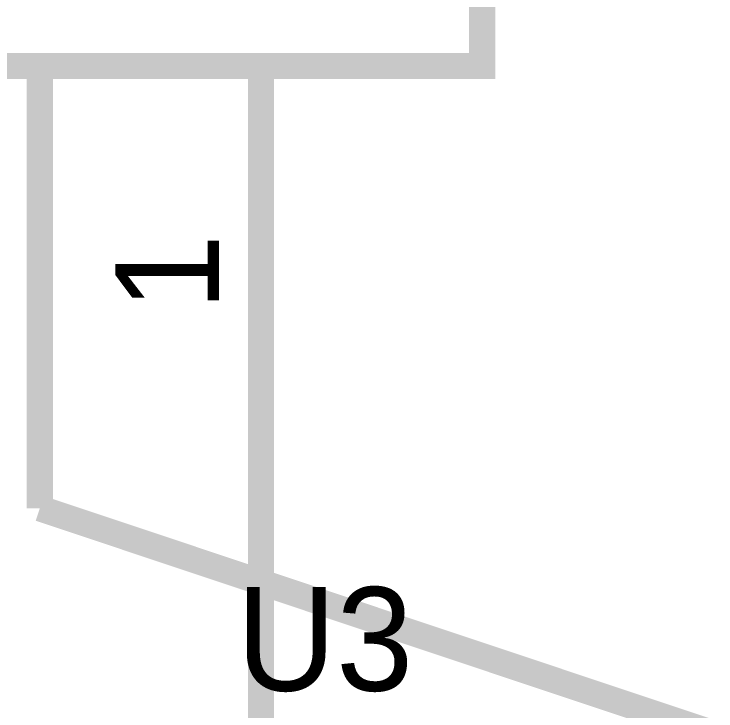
# Model space of a CAD drawing. Header units: inches. Extents: x 0 to 569, y 0 to 432.
# Drawn here: x 55.59 to 63.66, y 117.04 to 125.05 of the extents above; entities that cross this region are included whole.
import ezdxf

# ---------------------------------------------------------------- set-up
doc = ezdxf.new("R2010")
doc.units = ezdxf.units.IN
doc.layers.add('Sheet', color=255, linetype='Continuous')

msp = doc.modelspace()

# ---------------------------------------------------------------- linework, layer by layer
at = {"layer": 'Sheet'}
for points in [[(35.5699, 139.7, 0.2997, 0.2997, 0), (60.9699, 139.7, 0.2997, 0.2997, 0), (60.9699, 124.4575, 0.2997, 0.2997, 0), (35.5699, 124.4575, 0.2997, 0.2997, 0), (35.5699, 139.7, 0.2997, 0.2997, 0)], [(35.5699, 139.7, 0.0991, 0.0991, 0), (35.5699, 124.4575, 0.0991, 0.0991, 0), (60.9699, 124.4575, 0.0991, 0.0991, 0), (60.9699, 139.7, 0.0991, 0.0991, 0), (35.5699, 139.7, 0.0991, 0.0991, 0), (35.5699, 139.7, 0.0991, 0.0991, 0)]]:
    msp.add_lwpolyline(points, format="xyseb", close=True, dxfattribs=at)
for points in [[(55.885, 124.4575, 0.2997, 0.2997, 0), (55.885, 119.3726, 0.2997, 0.2997, 0)], [(58.4274, 124.4575, 0.2997, 0.2997, 0), (58.4274, 119.3726, 0.2997, 0.2997, 0)], [(55.885, 81.2726, 0.2997, 0.2997, 0), (55.885, 93.9726, 0.2997, 0.2997, 0), (58.4274, 93.9726, 0.2997, 0.2997, 0), (58.4274, 119.3726, 0.2997, 0.2997, 0)], [(60.9699, 81.2726, 0.2997, 0.2997, 0), (63.5, 116.8301, 0.2997, 0.2997, 0), (55.885, 119.3726, 0.2997, 0.2997, 0)]]:
    msp.add_lwpolyline(points, format="xyseb", dxfattribs=at)

# ---------------------------------------------------------------- texts
msp.add_text('1', height=1.1906, rotation=90, dxfattribs=at).set_placement((57.9437, 121.6422))
msp.add_text('U3', height=1.19063, dxfattribs=at).set_placement((58.1422, 117.2766))

doc.saveas('drawing.dxf')
